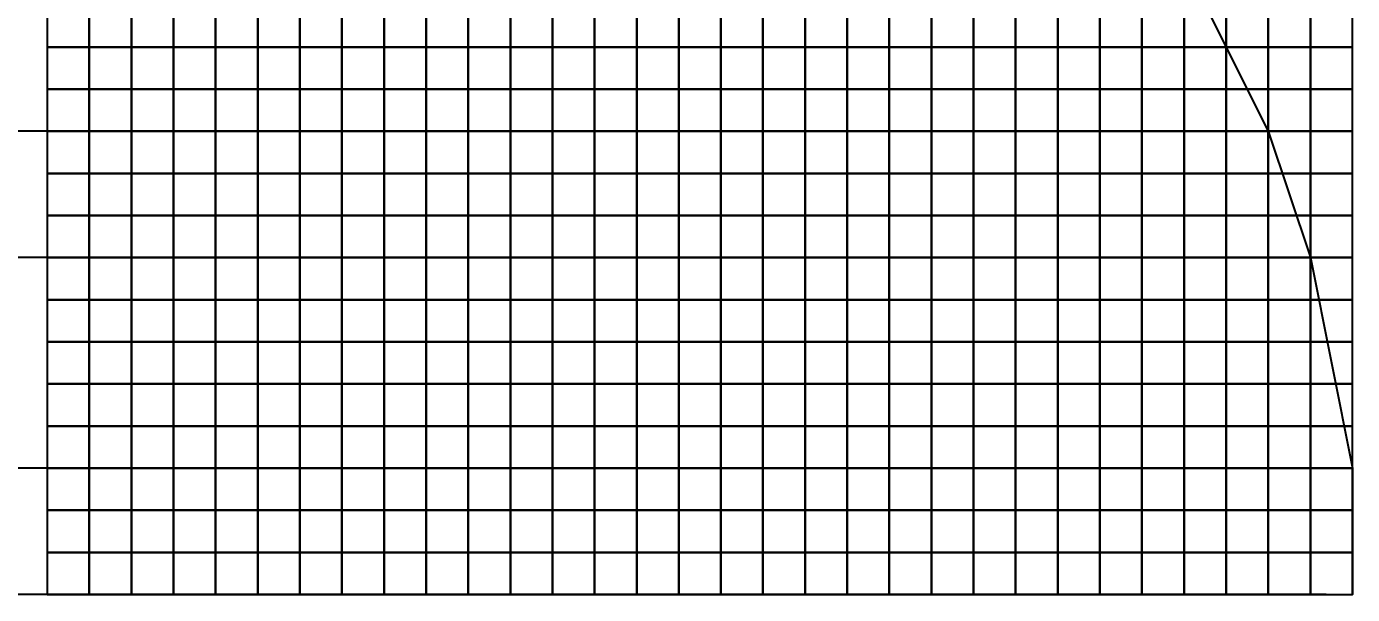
# Model space of a CAD drawing. Header units: millimetres. Extents: x -75 to 2023, y 0 to 1744.
# Drawn here: x 326.46 to 357.95, y 676.27 to 689.76 of the extents above; entities that cross this region are included whole.
import ezdxf

# ---------------------------------------------------------------- set-up
doc = ezdxf.new("R2010")
doc.units = ezdxf.units.MM
doc.styles.get("Standard").update_dxf_attribs({"font": 'txt', "bigfont": 'gbcbig.shx'})
doc.dimstyles.new('ISO-25', dxfattribs={"dimtxt": 2.5, "dimasz": 2.5, "dimexe": 1.25, "dimexo": 0.625, "dimtad": 1, "dimlfac": 0.54648, "dimtxsty": 'Standard', "dimcen": 2.5, "dimadec": 0, "dimazin": 0, "dimtfac": 1, "dimtmove": 0, "dimatfit": 3, "dimfxl": 1, "dimarcsym": 0})

# ---------------------------------------------------------------- blocks, each defined once
blk = doc.blocks.new('*D163')
at = {"color": 0, "lineweight": -2}
for p, q in [((326.949, 707.894), (326.949, 735.595)), ((355.949, 687.894), (355.949, 735.595)), ((329.449, 734.345), (353.449, 734.345))]:
    blk.add_line(p, q, dxfattribs=at)
at = {"color": 0}
for points in [[(329.449, 734.762), (329.449, 733.928), (326.949, 734.345)], [(353.449, 734.762), (353.449, 733.928), (355.949, 734.345)]]:
    blk.add_solid(points, dxfattribs=at)
at = {"layer": 'Defpoints', "color": 0}
for p in [(355.949, 734.345), (326.949, 707.269), (355.949, 687.269)]:
    blk.add_point(p, dxfattribs=at)
at = {"color": 0, "insert": (341.449, 736.428), "char_height": 2.5, "attachment_point": 5}
blk.add_mtext('15,85', dxfattribs=at)
blk = doc.blocks.new('*D164')
at = {"color": 0, "lineweight": -2}
for p, q in [((326.949, 707.894), (326.949, 739.345)), ((356.949, 684.894), (356.949, 739.345)), ((329.449, 738.095), (354.449, 738.095))]:
    blk.add_line(p, q, dxfattribs=at)
at = {"color": 0}
for points in [[(329.449, 738.512), (329.449, 737.678), (326.949, 738.095)], [(354.449, 738.512), (354.449, 737.678), (356.949, 738.095)]]:
    blk.add_solid(points, dxfattribs=at)
at = {"layer": 'Defpoints', "color": 0}
for p in [(356.949, 738.095), (326.949, 707.269), (356.949, 684.269)]:
    blk.add_point(p, dxfattribs=at)
at = {"color": 0, "insert": (341.949, 740.178), "char_height": 2.5, "attachment_point": 5}
blk.add_mtext('16,39', dxfattribs=at)
blk = doc.blocks.new('*D165')
at = {"color": 0, "lineweight": -2}
for p, q in [((326.949, 707.894), (326.949, 743.095)), ((357.949, 679.894), (357.949, 743.095)), ((329.449, 741.845), (355.449, 741.845))]:
    blk.add_line(p, q, dxfattribs=at)
at = {"color": 0}
for points in [[(329.449, 742.262), (329.449, 741.428), (326.949, 741.845)], [(355.449, 742.262), (355.449, 741.428), (357.949, 741.845)]]:
    blk.add_solid(points, dxfattribs=at)
at = {"layer": 'Defpoints', "color": 0}
for p in [(357.949, 741.845), (326.949, 707.269), (357.949, 679.269)]:
    blk.add_point(p, dxfattribs=at)
at = {"color": 0, "insert": (342.449, 743.928), "char_height": 2.5, "attachment_point": 5}
blk.add_mtext('16,94', dxfattribs=at)
blk = doc.blocks.new('*D169')
at = {"color": 0, "lineweight": -2}
for p, q in [((309.548, 709.769), (309.548, 712.269)), ((326.324, 707.269), (308.298, 707.269)), ((309.548, 707.269), (309.548, 701.269)), ((344.324, 701.269), (308.298, 701.269)), ((309.548, 698.769), (309.548, 687.103))]:
    blk.add_line(p, q, dxfattribs=at)
at = {"color": 0}
for points in [[(309.131, 709.769), (309.964, 709.769), (309.548, 707.269)], [(309.131, 698.769), (309.964, 698.769), (309.548, 701.269)]]:
    blk.add_solid(points, dxfattribs=at)
at = {"layer": 'Defpoints', "color": 0}
for p in [(326.949, 707.269), (309.548, 701.269), (344.949, 701.269)]:
    blk.add_point(p, dxfattribs=at)
at = {"color": 0, "insert": (307.464, 691.686), "char_height": 2.5, "attachment_point": 5, "rotation": 90}
blk.add_mtext('3,28', dxfattribs=at)
blk = doc.blocks.new('*D170')
at = {"color": 0, "lineweight": -2}
for p, q in [((326.324, 707.269), (304.548, 707.269)), ((305.798, 704.769), (305.798, 701.769)), ((347.324, 699.269), (304.548, 699.269)), ((305.798, 699.269), (305.798, 687.603))]:
    blk.add_line(p, q, dxfattribs=at)
at = {"color": 0}
for points in [[(305.381, 704.769), (306.214, 704.769), (305.798, 707.269)], [(305.381, 701.769), (306.214, 701.769), (305.798, 699.269)]]:
    blk.add_solid(points, dxfattribs=at)
at = {"layer": 'Defpoints', "color": 0}
for p in [(326.949, 707.269), (305.798, 699.269), (347.949, 699.269)]:
    blk.add_point(p, dxfattribs=at)
at = {"color": 0, "insert": (303.714, 692.186), "char_height": 2.5, "attachment_point": 5, "rotation": 90}
blk.add_mtext('4,37', dxfattribs=at)
blk = doc.blocks.new('*D172')
at = {"color": 0, "lineweight": -2}
for p, q in [((326.324, 707.269), (297.048, 707.269)), ((298.298, 704.769), (298.298, 689.769)), ((355.324, 687.269), (297.048, 687.269))]:
    blk.add_line(p, q, dxfattribs=at)
at = {"color": 0}
for points in [[(297.881, 704.769), (298.714, 704.769), (298.298, 707.269)], [(297.881, 689.769), (298.714, 689.769), (298.298, 687.269)]]:
    blk.add_solid(points, dxfattribs=at)
at = {"layer": 'Defpoints', "color": 0}
for p in [(326.949, 707.269), (298.298, 687.269), (355.949, 687.269)]:
    blk.add_point(p, dxfattribs=at)
at = {"color": 0, "insert": (296.214, 697.269), "char_height": 2.5, "attachment_point": 5, "rotation": 90}
blk.add_mtext('10,93', dxfattribs=at)
blk = doc.blocks.new('*D173')
at = {"color": 0, "lineweight": -2}
for p, q in [((326.324, 707.269), (293.298, 707.269)), ((294.548, 704.769), (294.548, 686.769)), ((356.324, 684.269), (293.298, 684.269))]:
    blk.add_line(p, q, dxfattribs=at)
at = {"color": 0}
for points in [[(294.131, 704.769), (294.964, 704.769), (294.548, 707.269)], [(294.131, 686.769), (294.964, 686.769), (294.548, 684.269)]]:
    blk.add_solid(points, dxfattribs=at)
at = {"layer": 'Defpoints', "color": 0}
for p in [(326.949, 707.269), (294.548, 684.269), (356.949, 684.269)]:
    blk.add_point(p, dxfattribs=at)
at = {"color": 0, "insert": (292.464, 695.769), "char_height": 2.5, "attachment_point": 5, "rotation": 90}
blk.add_mtext('12,57', dxfattribs=at)
blk = doc.blocks.new('*D174')
at = {"color": 0, "lineweight": -2}
for p, q in [((326.324, 707.269), (289.548, 707.269)), ((290.798, 704.769), (290.798, 681.769)), ((357.324, 679.269), (289.548, 679.269))]:
    blk.add_line(p, q, dxfattribs=at)
at = {"color": 0}
for points in [[(290.381, 704.769), (291.214, 704.769), (290.798, 707.269)], [(290.381, 681.769), (291.214, 681.769), (290.798, 679.269)]]:
    blk.add_solid(points, dxfattribs=at)
at = {"layer": 'Defpoints', "color": 0}
for p in [(326.949, 707.269), (290.798, 679.269), (357.949, 679.269)]:
    blk.add_point(p, dxfattribs=at)
at = {"color": 0, "insert": (288.714, 693.269), "char_height": 2.5, "attachment_point": 5, "rotation": 90}
blk.add_mtext('15,3', dxfattribs=at)
blk = doc.blocks.new('*D175')
at = {"color": 0, "lineweight": -2}
for p, q in [((326.324, 707.269), (285.798, 707.269)), ((287.048, 704.769), (287.048, 678.769)), ((357.324, 676.269), (285.798, 676.269))]:
    blk.add_line(p, q, dxfattribs=at)
at = {"color": 0}
for points in [[(286.631, 704.769), (287.464, 704.769), (287.048, 707.269)], [(286.631, 678.769), (287.464, 678.769), (287.048, 676.269)]]:
    blk.add_solid(points, dxfattribs=at)
at = {"layer": 'Defpoints', "color": 0}
for p in [(326.949, 707.269), (287.048, 676.269), (357.949, 676.269)]:
    blk.add_point(p, dxfattribs=at)
at = {"color": 0, "insert": (284.964, 691.769), "char_height": 2.5, "attachment_point": 5, "rotation": 90}
blk.add_mtext('16,94', dxfattribs=at)

msp = doc.modelspace()

# ---------------------------------------------------------------- linework, layer by layer
for p, q in [((352.949, 693.269), (355.949, 687.269)), ((355.949, 687.269), (356.949, 684.269)), ((356.949, 684.269), (357.949, 679.269)), ((357.949, 679.269), (357.949, 676.269))]:
    msp.add_line(p, q)
for points in [[(326.949, 689.269), (327.949, 689.269), (327.949, 690.269), (326.949, 690.269)], [(327.949, 689.269), (328.949, 689.269), (328.949, 690.269), (327.949, 690.269)], [(328.949, 689.269), (329.949, 689.269), (329.949, 690.269), (328.949, 690.269)], [(329.949, 689.269), (330.949, 689.269), (330.949, 690.269), (329.949, 690.269)], [(330.949, 689.269), (331.949, 689.269), (331.949, 690.269), (330.949, 690.269)], [(331.949, 689.269), (332.949, 689.269), (332.949, 690.269), (331.949, 690.269)], [(332.949, 689.269), (333.949, 689.269), (333.949, 690.269), (332.949, 690.269)], [(333.949, 689.269), (334.949, 689.269), (334.949, 690.269), (333.949, 690.269)], [(334.949, 689.269), (335.949, 689.269), (335.949, 690.269), (334.949, 690.269)], [(335.949, 689.269), (336.949, 689.269), (336.949, 690.269), (335.949, 690.269)], [(336.949, 689.269), (337.949, 689.269), (337.949, 690.269), (336.949, 690.269)], [(337.949, 689.269), (338.949, 689.269), (338.949, 690.269), (337.949, 690.269)], [(338.949, 689.269), (339.949, 689.269), (339.949, 690.269), (338.949, 690.269)], [(339.949, 689.269), (340.949, 689.269), (340.949, 690.269), (339.949, 690.269)], [(340.949, 689.269), (341.949, 689.269), (341.949, 690.269), (340.949, 690.269)], [(341.949, 689.269), (342.949, 689.269), (342.949, 690.269), (341.949, 690.269)], [(342.949, 689.269), (343.949, 689.269), (343.949, 690.269), (342.949, 690.269)], [(343.949, 689.269), (344.949, 689.269), (344.949, 690.269), (343.949, 690.269)], [(344.949, 689.269), (345.949, 689.269), (345.949, 690.269), (344.949, 690.269)], [(345.949, 689.269), (346.949, 689.269), (346.949, 690.269), (345.949, 690.269)], [(346.949, 689.269), (347.949, 689.269), (347.949, 690.269), (346.949, 690.269)], [(347.949, 689.269), (348.949, 689.269), (348.949, 690.269), (347.949, 690.269)], [(348.949, 689.269), (349.949, 689.269), (349.949, 690.269), (348.949, 690.269)], [(349.949, 689.269), (350.949, 689.269), (350.949, 690.269), (349.949, 690.269)], [(350.949, 689.269), (351.949, 689.269), (351.949, 690.269), (350.949, 690.269)], [(351.949, 689.269), (352.949, 689.269), (352.949, 690.269), (351.949, 690.269)], [(352.949, 689.269), (353.949, 689.269), (353.949, 690.269), (352.949, 690.269)], [(353.949, 689.269), (354.949, 689.269), (354.949, 690.269), (353.949, 690.269)], [(354.949, 689.269), (355.949, 689.269), (355.949, 690.269), (354.949, 690.269)], [(355.949, 689.269), (356.949, 689.269), (356.949, 690.269), (355.949, 690.269)], [(356.949, 689.269), (357.949, 689.269), (357.949, 690.269), (356.949, 690.269)], [(326.949, 688.269), (327.949, 688.269), (327.949, 689.269), (326.949, 689.269)], [(327.949, 688.269), (328.949, 688.269), (328.949, 689.269), (327.949, 689.269)], [(328.949, 688.269), (329.949, 688.269), (329.949, 689.269), (328.949, 689.269)], [(329.949, 688.269), (330.949, 688.269), (330.949, 689.269), (329.949, 689.269)], [(330.949, 688.269), (331.949, 688.269), (331.949, 689.269), (330.949, 689.269)], [(331.949, 688.269), (332.949, 688.269), (332.949, 689.269), (331.949, 689.269)], [(332.949, 688.269), (333.949, 688.269), (333.949, 689.269), (332.949, 689.269)], [(333.949, 688.269), (334.949, 688.269), (334.949, 689.269), (333.949, 689.269)], [(334.949, 688.269), (335.949, 688.269), (335.949, 689.269), (334.949, 689.269)], [(335.949, 688.269), (336.949, 688.269), (336.949, 689.269), (335.949, 689.269)], [(336.949, 688.269), (337.949, 688.269), (337.949, 689.269), (336.949, 689.269)], [(337.949, 688.269), (338.949, 688.269), (338.949, 689.269), (337.949, 689.269)], [(338.949, 688.269), (339.949, 688.269), (339.949, 689.269), (338.949, 689.269)], [(339.949, 688.269), (340.949, 688.269), (340.949, 689.269), (339.949, 689.269)], [(340.949, 688.269), (341.949, 688.269), (341.949, 689.269), (340.949, 689.269)], [(341.949, 688.269), (342.949, 688.269), (342.949, 689.269), (341.949, 689.269)], [(342.949, 688.269), (343.949, 688.269), (343.949, 689.269), (342.949, 689.269)], [(343.949, 688.269), (344.949, 688.269), (344.949, 689.269), (343.949, 689.269)], [(344.949, 688.269), (345.949, 688.269), (345.949, 689.269), (344.949, 689.269)], [(345.949, 688.269), (346.949, 688.269), (346.949, 689.269), (345.949, 689.269)], [(346.949, 688.269), (347.949, 688.269), (347.949, 689.269), (346.949, 689.269)], [(347.949, 688.269), (348.949, 688.269), (348.949, 689.269), (347.949, 689.269)], [(348.949, 688.269), (349.949, 688.269), (349.949, 689.269), (348.949, 689.269)], [(349.949, 688.269), (350.949, 688.269), (350.949, 689.269), (349.949, 689.269)], [(350.949, 688.269), (351.949, 688.269), (351.949, 689.269), (350.949, 689.269)], [(351.949, 688.269), (352.949, 688.269), (352.949, 689.269), (351.949, 689.269)], [(352.949, 688.269), (353.949, 688.269), (353.949, 689.269), (352.949, 689.269)], [(353.949, 688.269), (354.949, 688.269), (354.949, 689.269), (353.949, 689.269)], [(354.949, 688.269), (355.949, 688.269), (355.949, 689.269), (354.949, 689.269)], [(355.949, 688.269), (356.949, 688.269), (356.949, 689.269), (355.949, 689.269)], [(356.949, 688.269), (357.949, 688.269), (357.949, 689.269), (356.949, 689.269)], [(326.949, 687.269), (327.949, 687.269), (327.949, 688.269), (326.949, 688.269)], [(327.949, 687.269), (328.949, 687.269), (328.949, 688.269), (327.949, 688.269)], [(328.949, 687.269), (329.949, 687.269), (329.949, 688.269), (328.949, 688.269)], [(329.949, 687.269), (330.949, 687.269), (330.949, 688.269), (329.949, 688.269)], [(330.949, 687.269), (331.949, 687.269), (331.949, 688.269), (330.949, 688.269)], [(331.949, 687.269), (332.949, 687.269), (332.949, 688.269), (331.949, 688.269)], [(332.949, 687.269), (333.949, 687.269), (333.949, 688.269), (332.949, 688.269)], [(333.949, 687.269), (334.949, 687.269), (334.949, 688.269), (333.949, 688.269)], [(334.949, 687.269), (335.949, 687.269), (335.949, 688.269), (334.949, 688.269)], [(335.949, 687.269), (336.949, 687.269), (336.949, 688.269), (335.949, 688.269)], [(336.949, 687.269), (337.949, 687.269), (337.949, 688.269), (336.949, 688.269)], [(337.949, 687.269), (338.949, 687.269), (338.949, 688.269), (337.949, 688.269)], [(338.949, 687.269), (339.949, 687.269), (339.949, 688.269), (338.949, 688.269)], [(339.949, 687.269), (340.949, 687.269), (340.949, 688.269), (339.949, 688.269)], [(340.949, 687.269), (341.949, 687.269), (341.949, 688.269), (340.949, 688.269)], [(341.949, 687.269), (342.949, 687.269), (342.949, 688.269), (341.949, 688.269)], [(342.949, 687.269), (343.949, 687.269), (343.949, 688.269), (342.949, 688.269)], [(343.949, 687.269), (344.949, 687.269), (344.949, 688.269), (343.949, 688.269)], [(344.949, 687.269), (345.949, 687.269), (345.949, 688.269), (344.949, 688.269)], [(345.949, 687.269), (346.949, 687.269), (346.949, 688.269), (345.949, 688.269)], [(346.949, 687.269), (347.949, 687.269), (347.949, 688.269), (346.949, 688.269)], [(347.949, 687.269), (348.949, 687.269), (348.949, 688.269), (347.949, 688.269)], [(348.949, 687.269), (349.949, 687.269), (349.949, 688.269), (348.949, 688.269)], [(349.949, 687.269), (350.949, 687.269), (350.949, 688.269), (349.949, 688.269)], [(350.949, 687.269), (351.949, 687.269), (351.949, 688.269), (350.949, 688.269)], [(351.949, 687.269), (352.949, 687.269), (352.949, 688.269), (351.949, 688.269)], [(352.949, 687.269), (353.949, 687.269), (353.949, 688.269), (352.949, 688.269)], [(353.949, 687.269), (354.949, 687.269), (354.949, 688.269), (353.949, 688.269)], [(354.949, 687.269), (355.949, 687.269), (355.949, 688.269), (354.949, 688.269)], [(355.949, 687.269), (356.949, 687.269), (356.949, 688.269), (355.949, 688.269)], [(356.949, 687.269), (357.949, 687.269), (357.949, 688.269), (356.949, 688.269)], [(326.949, 686.269), (327.949, 686.269), (327.949, 687.269), (326.949, 687.269)], [(327.949, 686.269), (328.949, 686.269), (328.949, 687.269), (327.949, 687.269)], [(328.949, 686.269), (329.949, 686.269), (329.949, 687.269), (328.949, 687.269)], [(329.949, 686.269), (330.949, 686.269), (330.949, 687.269), (329.949, 687.269)], [(330.949, 686.269), (331.949, 686.269), (331.949, 687.269), (330.949, 687.269)], [(331.949, 686.269), (332.949, 686.269), (332.949, 687.269), (331.949, 687.269)], [(332.949, 686.269), (333.949, 686.269), (333.949, 687.269), (332.949, 687.269)], [(333.949, 686.269), (334.949, 686.269), (334.949, 687.269), (333.949, 687.269)], [(334.949, 686.269), (335.949, 686.269), (335.949, 687.269), (334.949, 687.269)], [(335.949, 686.269), (336.949, 686.269), (336.949, 687.269), (335.949, 687.269)], [(336.949, 686.269), (337.949, 686.269), (337.949, 687.269), (336.949, 687.269)], [(337.949, 686.269), (338.949, 686.269), (338.949, 687.269), (337.949, 687.269)], [(338.949, 686.269), (339.949, 686.269), (339.949, 687.269), (338.949, 687.269)], [(339.949, 686.269), (340.949, 686.269), (340.949, 687.269), (339.949, 687.269)], [(340.949, 686.269), (341.949, 686.269), (341.949, 687.269), (340.949, 687.269)], [(341.949, 686.269), (342.949, 686.269), (342.949, 687.269), (341.949, 687.269)], [(342.949, 686.269), (343.949, 686.269), (343.949, 687.269), (342.949, 687.269)], [(343.949, 686.269), (344.949, 686.269), (344.949, 687.269), (343.949, 687.269)], [(344.949, 686.269), (345.949, 686.269), (345.949, 687.269), (344.949, 687.269)], [(345.949, 686.269), (346.949, 686.269), (346.949, 687.269), (345.949, 687.269)], [(346.949, 686.269), (347.949, 686.269), (347.949, 687.269), (346.949, 687.269)], [(347.949, 686.269), (348.949, 686.269), (348.949, 687.269), (347.949, 687.269)], [(348.949, 686.269), (349.949, 686.269), (349.949, 687.269), (348.949, 687.269)], [(349.949, 686.269), (350.949, 686.269), (350.949, 687.269), (349.949, 687.269)], [(350.949, 686.269), (351.949, 686.269), (351.949, 687.269), (350.949, 687.269)], [(351.949, 686.269), (352.949, 686.269), (352.949, 687.269), (351.949, 687.269)], [(352.949, 686.269), (353.949, 686.269), (353.949, 687.269), (352.949, 687.269)], [(353.949, 686.269), (354.949, 686.269), (354.949, 687.269), (353.949, 687.269)], [(354.949, 686.269), (355.949, 686.269), (355.949, 687.269), (354.949, 687.269)], [(355.949, 686.269), (356.949, 686.269), (356.949, 687.269), (355.949, 687.269)], [(356.949, 686.269), (357.949, 686.269), (357.949, 687.269), (356.949, 687.269)], [(326.949, 685.269), (327.949, 685.269), (327.949, 686.269), (326.949, 686.269)], [(327.949, 685.269), (328.949, 685.269), (328.949, 686.269), (327.949, 686.269)], [(328.949, 685.269), (329.949, 685.269), (329.949, 686.269), (328.949, 686.269)], [(329.949, 685.269), (330.949, 685.269), (330.949, 686.269), (329.949, 686.269)], [(330.949, 685.269), (331.949, 685.269), (331.949, 686.269), (330.949, 686.269)], [(331.949, 685.269), (332.949, 685.269), (332.949, 686.269), (331.949, 686.269)], [(332.949, 685.269), (333.949, 685.269), (333.949, 686.269), (332.949, 686.269)], [(333.949, 685.269), (334.949, 685.269), (334.949, 686.269), (333.949, 686.269)], [(334.949, 685.269), (335.949, 685.269), (335.949, 686.269), (334.949, 686.269)], [(335.949, 685.269), (336.949, 685.269), (336.949, 686.269), (335.949, 686.269)], [(336.949, 685.269), (337.949, 685.269), (337.949, 686.269), (336.949, 686.269)], [(337.949, 685.269), (338.949, 685.269), (338.949, 686.269), (337.949, 686.269)], [(338.949, 685.269), (339.949, 685.269), (339.949, 686.269), (338.949, 686.269)], [(339.949, 685.269), (340.949, 685.269), (340.949, 686.269), (339.949, 686.269)], [(340.949, 685.269), (341.949, 685.269), (341.949, 686.269), (340.949, 686.269)], [(341.949, 685.269), (342.949, 685.269), (342.949, 686.269), (341.949, 686.269)], [(342.949, 685.269), (343.949, 685.269), (343.949, 686.269), (342.949, 686.269)], [(343.949, 685.269), (344.949, 685.269), (344.949, 686.269), (343.949, 686.269)], [(344.949, 685.269), (345.949, 685.269), (345.949, 686.269), (344.949, 686.269)], [(345.949, 685.269), (346.949, 685.269), (346.949, 686.269), (345.949, 686.269)], [(346.949, 685.269), (347.949, 685.269), (347.949, 686.269), (346.949, 686.269)], [(347.949, 685.269), (348.949, 685.269), (348.949, 686.269), (347.949, 686.269)], [(348.949, 685.269), (349.949, 685.269), (349.949, 686.269), (348.949, 686.269)], [(349.949, 685.269), (350.949, 685.269), (350.949, 686.269), (349.949, 686.269)], [(350.949, 685.269), (351.949, 685.269), (351.949, 686.269), (350.949, 686.269)], [(351.949, 685.269), (352.949, 685.269), (352.949, 686.269), (351.949, 686.269)], [(352.949, 685.269), (353.949, 685.269), (353.949, 686.269), (352.949, 686.269)], [(353.949, 685.269), (354.949, 685.269), (354.949, 686.269), (353.949, 686.269)], [(354.949, 685.269), (355.949, 685.269), (355.949, 686.269), (354.949, 686.269)], [(355.949, 685.269), (356.949, 685.269), (356.949, 686.269), (355.949, 686.269)], [(356.949, 685.269), (357.949, 685.269), (357.949, 686.269), (356.949, 686.269)], [(326.949, 684.269), (327.949, 684.269), (327.949, 685.269), (326.949, 685.269)], [(327.949, 684.269), (328.949, 684.269), (328.949, 685.269), (327.949, 685.269)], [(328.949, 684.269), (329.949, 684.269), (329.949, 685.269), (328.949, 685.269)], [(329.949, 684.269), (330.949, 684.269), (330.949, 685.269), (329.949, 685.269)], [(330.949, 684.269), (331.949, 684.269), (331.949, 685.269), (330.949, 685.269)], [(331.949, 684.269), (332.949, 684.269), (332.949, 685.269), (331.949, 685.269)], [(332.949, 684.269), (333.949, 684.269), (333.949, 685.269), (332.949, 685.269)], [(333.949, 684.269), (334.949, 684.269), (334.949, 685.269), (333.949, 685.269)], [(334.949, 684.269), (335.949, 684.269), (335.949, 685.269), (334.949, 685.269)], [(335.949, 684.269), (336.949, 684.269), (336.949, 685.269), (335.949, 685.269)], [(336.949, 684.269), (337.949, 684.269), (337.949, 685.269), (336.949, 685.269)], [(337.949, 684.269), (338.949, 684.269), (338.949, 685.269), (337.949, 685.269)], [(338.949, 684.269), (339.949, 684.269), (339.949, 685.269), (338.949, 685.269)], [(339.949, 684.269), (340.949, 684.269), (340.949, 685.269), (339.949, 685.269)], [(340.949, 684.269), (341.949, 684.269), (341.949, 685.269), (340.949, 685.269)], [(341.949, 684.269), (342.949, 684.269), (342.949, 685.269), (341.949, 685.269)], [(342.949, 684.269), (343.949, 684.269), (343.949, 685.269), (342.949, 685.269)], [(343.949, 684.269), (344.949, 684.269), (344.949, 685.269), (343.949, 685.269)], [(344.949, 684.269), (345.949, 684.269), (345.949, 685.269), (344.949, 685.269)], [(345.949, 684.269), (346.949, 684.269), (346.949, 685.269), (345.949, 685.269)], [(346.949, 684.269), (347.949, 684.269), (347.949, 685.269), (346.949, 685.269)], [(347.949, 684.269), (348.949, 684.269), (348.949, 685.269), (347.949, 685.269)], [(348.949, 684.269), (349.949, 684.269), (349.949, 685.269), (348.949, 685.269)], [(349.949, 684.269), (350.949, 684.269), (350.949, 685.269), (349.949, 685.269)], [(350.949, 684.269), (351.949, 684.269), (351.949, 685.269), (350.949, 685.269)], [(351.949, 684.269), (352.949, 684.269), (352.949, 685.269), (351.949, 685.269)], [(352.949, 684.269), (353.949, 684.269), (353.949, 685.269), (352.949, 685.269)], [(353.949, 684.269), (354.949, 684.269), (354.949, 685.269), (353.949, 685.269)], [(354.949, 684.269), (355.949, 684.269), (355.949, 685.269), (354.949, 685.269)], [(355.949, 684.269), (356.949, 684.269), (356.949, 685.269), (355.949, 685.269)], [(356.949, 684.269), (357.949, 684.269), (357.949, 685.269), (356.949, 685.269)], [(326.949, 683.269), (327.949, 683.269), (327.949, 684.269), (326.949, 684.269)], [(327.949, 683.269), (328.949, 683.269), (328.949, 684.269), (327.949, 684.269)], [(328.949, 683.269), (329.949, 683.269), (329.949, 684.269), (328.949, 684.269)], [(329.949, 683.269), (330.949, 683.269), (330.949, 684.269), (329.949, 684.269)], [(330.949, 683.269), (331.949, 683.269), (331.949, 684.269), (330.949, 684.269)], [(331.949, 683.269), (332.949, 683.269), (332.949, 684.269), (331.949, 684.269)], [(332.949, 683.269), (333.949, 683.269), (333.949, 684.269), (332.949, 684.269)], [(333.949, 683.269), (334.949, 683.269), (334.949, 684.269), (333.949, 684.269)], [(334.949, 683.269), (335.949, 683.269), (335.949, 684.269), (334.949, 684.269)], [(335.949, 683.269), (336.949, 683.269), (336.949, 684.269), (335.949, 684.269)], [(336.949, 683.269), (337.949, 683.269), (337.949, 684.269), (336.949, 684.269)], [(337.949, 683.269), (338.949, 683.269), (338.949, 684.269), (337.949, 684.269)], [(338.949, 683.269), (339.949, 683.269), (339.949, 684.269), (338.949, 684.269)], [(339.949, 683.269), (340.949, 683.269), (340.949, 684.269), (339.949, 684.269)], [(340.949, 683.269), (341.949, 683.269), (341.949, 684.269), (340.949, 684.269)], [(341.949, 683.269), (342.949, 683.269), (342.949, 684.269), (341.949, 684.269)], [(342.949, 683.269), (343.949, 683.269), (343.949, 684.269), (342.949, 684.269)], [(343.949, 683.269), (344.949, 683.269), (344.949, 684.269), (343.949, 684.269)], [(344.949, 683.269), (345.949, 683.269), (345.949, 684.269), (344.949, 684.269)], [(345.949, 683.269), (346.949, 683.269), (346.949, 684.269), (345.949, 684.269)], [(346.949, 683.269), (347.949, 683.269), (347.949, 684.269), (346.949, 684.269)], [(347.949, 683.269), (348.949, 683.269), (348.949, 684.269), (347.949, 684.269)], [(348.949, 683.269), (349.949, 683.269), (349.949, 684.269), (348.949, 684.269)], [(349.949, 683.269), (350.949, 683.269), (350.949, 684.269), (349.949, 684.269)], [(350.949, 683.269), (351.949, 683.269), (351.949, 684.269), (350.949, 684.269)], [(351.949, 683.269), (352.949, 683.269), (352.949, 684.269), (351.949, 684.269)], [(352.949, 683.269), (353.949, 683.269), (353.949, 684.269), (352.949, 684.269)], [(353.949, 683.269), (354.949, 683.269), (354.949, 684.269), (353.949, 684.269)], [(354.949, 683.269), (355.949, 683.269), (355.949, 684.269), (354.949, 684.269)], [(355.949, 683.269), (356.949, 683.269), (356.949, 684.269), (355.949, 684.269)], [(356.949, 683.269), (357.949, 683.269), (357.949, 684.269), (356.949, 684.269)], [(326.949, 682.269), (327.949, 682.269), (327.949, 683.269), (326.949, 683.269)], [(327.949, 682.269), (328.949, 682.269), (328.949, 683.269), (327.949, 683.269)], [(328.949, 682.269), (329.949, 682.269), (329.949, 683.269), (328.949, 683.269)], [(329.949, 682.269), (330.949, 682.269), (330.949, 683.269), (329.949, 683.269)], [(330.949, 682.269), (331.949, 682.269), (331.949, 683.269), (330.949, 683.269)], [(331.949, 682.269), (332.949, 682.269), (332.949, 683.269), (331.949, 683.269)], [(332.949, 682.269), (333.949, 682.269), (333.949, 683.269), (332.949, 683.269)], [(333.949, 682.269), (334.949, 682.269), (334.949, 683.269), (333.949, 683.269)], [(334.949, 682.269), (335.949, 682.269), (335.949, 683.269), (334.949, 683.269)], [(335.949, 682.269), (336.949, 682.269), (336.949, 683.269), (335.949, 683.269)], [(336.949, 682.269), (337.949, 682.269), (337.949, 683.269), (336.949, 683.269)], [(337.949, 682.269), (338.949, 682.269), (338.949, 683.269), (337.949, 683.269)], [(338.949, 682.269), (339.949, 682.269), (339.949, 683.269), (338.949, 683.269)], [(339.949, 682.269), (340.949, 682.269), (340.949, 683.269), (339.949, 683.269)], [(340.949, 682.269), (341.949, 682.269), (341.949, 683.269), (340.949, 683.269)], [(341.949, 682.269), (342.949, 682.269), (342.949, 683.269), (341.949, 683.269)], [(342.949, 682.269), (343.949, 682.269), (343.949, 683.269), (342.949, 683.269)], [(343.949, 682.269), (344.949, 682.269), (344.949, 683.269), (343.949, 683.269)], [(344.949, 682.269), (345.949, 682.269), (345.949, 683.269), (344.949, 683.269)], [(345.949, 682.269), (346.949, 682.269), (346.949, 683.269), (345.949, 683.269)], [(346.949, 682.269), (347.949, 682.269), (347.949, 683.269), (346.949, 683.269)], [(347.949, 682.269), (348.949, 682.269), (348.949, 683.269), (347.949, 683.269)], [(348.949, 682.269), (349.949, 682.269), (349.949, 683.269), (348.949, 683.269)], [(349.949, 682.269), (350.949, 682.269), (350.949, 683.269), (349.949, 683.269)], [(350.949, 682.269), (351.949, 682.269), (351.949, 683.269), (350.949, 683.269)], [(351.949, 682.269), (352.949, 682.269), (352.949, 683.269), (351.949, 683.269)], [(352.949, 682.269), (353.949, 682.269), (353.949, 683.269), (352.949, 683.269)], [(353.949, 682.269), (354.949, 682.269), (354.949, 683.269), (353.949, 683.269)], [(354.949, 682.269), (355.949, 682.269), (355.949, 683.269), (354.949, 683.269)], [(355.949, 682.269), (356.949, 682.269), (356.949, 683.269), (355.949, 683.269)], [(356.949, 682.269), (357.949, 682.269), (357.949, 683.269), (356.949, 683.269)], [(326.949, 681.269), (327.949, 681.269), (327.949, 682.269), (326.949, 682.269)], [(327.949, 681.269), (328.949, 681.269), (328.949, 682.269), (327.949, 682.269)], [(328.949, 681.269), (329.949, 681.269), (329.949, 682.269), (328.949, 682.269)], [(329.949, 681.269), (330.949, 681.269), (330.949, 682.269), (329.949, 682.269)], [(330.949, 681.269), (331.949, 681.269), (331.949, 682.269), (330.949, 682.269)], [(331.949, 681.269), (332.949, 681.269), (332.949, 682.269), (331.949, 682.269)], [(332.949, 681.269), (333.949, 681.269), (333.949, 682.269), (332.949, 682.269)], [(333.949, 681.269), (334.949, 681.269), (334.949, 682.269), (333.949, 682.269)], [(334.949, 681.269), (335.949, 681.269), (335.949, 682.269), (334.949, 682.269)], [(335.949, 681.269), (336.949, 681.269), (336.949, 682.269), (335.949, 682.269)], [(336.949, 681.269), (337.949, 681.269), (337.949, 682.269), (336.949, 682.269)], [(337.949, 681.269), (338.949, 681.269), (338.949, 682.269), (337.949, 682.269)], [(338.949, 681.269), (339.949, 681.269), (339.949, 682.269), (338.949, 682.269)], [(339.949, 681.269), (340.949, 681.269), (340.949, 682.269), (339.949, 682.269)], [(340.949, 681.269), (341.949, 681.269), (341.949, 682.269), (340.949, 682.269)], [(341.949, 681.269), (342.949, 681.269), (342.949, 682.269), (341.949, 682.269)], [(342.949, 681.269), (343.949, 681.269), (343.949, 682.269), (342.949, 682.269)], [(343.949, 681.269), (344.949, 681.269), (344.949, 682.269), (343.949, 682.269)], [(344.949, 681.269), (345.949, 681.269), (345.949, 682.269), (344.949, 682.269)], [(345.949, 681.269), (346.949, 681.269), (346.949, 682.269), (345.949, 682.269)], [(346.949, 681.269), (347.949, 681.269), (347.949, 682.269), (346.949, 682.269)], [(347.949, 681.269), (348.949, 681.269), (348.949, 682.269), (347.949, 682.269)], [(348.949, 681.269), (349.949, 681.269), (349.949, 682.269), (348.949, 682.269)], [(349.949, 681.269), (350.949, 681.269), (350.949, 682.269), (349.949, 682.269)], [(350.949, 681.269), (351.949, 681.269), (351.949, 682.269), (350.949, 682.269)], [(351.949, 681.269), (352.949, 681.269), (352.949, 682.269), (351.949, 682.269)], [(352.949, 681.269), (353.949, 681.269), (353.949, 682.269), (352.949, 682.269)], [(353.949, 681.269), (354.949, 681.269), (354.949, 682.269), (353.949, 682.269)], [(354.949, 681.269), (355.949, 681.269), (355.949, 682.269), (354.949, 682.269)], [(355.949, 681.269), (356.949, 681.269), (356.949, 682.269), (355.949, 682.269)], [(356.949, 681.269), (357.949, 681.269), (357.949, 682.269), (356.949, 682.269)], [(326.949, 680.269), (327.949, 680.269), (327.949, 681.269), (326.949, 681.269)], [(327.949, 680.269), (328.949, 680.269), (328.949, 681.269), (327.949, 681.269)], [(328.949, 680.269), (329.949, 680.269), (329.949, 681.269), (328.949, 681.269)], [(329.949, 680.269), (330.949, 680.269), (330.949, 681.269), (329.949, 681.269)], [(330.949, 680.269), (331.949, 680.269), (331.949, 681.269), (330.949, 681.269)], [(331.949, 680.269), (332.949, 680.269), (332.949, 681.269), (331.949, 681.269)], [(332.949, 680.269), (333.949, 680.269), (333.949, 681.269), (332.949, 681.269)], [(333.949, 680.269), (334.949, 680.269), (334.949, 681.269), (333.949, 681.269)], [(334.949, 680.269), (335.949, 680.269), (335.949, 681.269), (334.949, 681.269)], [(335.949, 680.269), (336.949, 680.269), (336.949, 681.269), (335.949, 681.269)], [(336.949, 680.269), (337.949, 680.269), (337.949, 681.269), (336.949, 681.269)], [(337.949, 680.269), (338.949, 680.269), (338.949, 681.269), (337.949, 681.269)], [(338.949, 680.269), (339.949, 680.269), (339.949, 681.269), (338.949, 681.269)], [(339.949, 680.269), (340.949, 680.269), (340.949, 681.269), (339.949, 681.269)], [(340.949, 680.269), (341.949, 680.269), (341.949, 681.269), (340.949, 681.269)], [(341.949, 680.269), (342.949, 680.269), (342.949, 681.269), (341.949, 681.269)], [(342.949, 680.269), (343.949, 680.269), (343.949, 681.269), (342.949, 681.269)], [(343.949, 680.269), (344.949, 680.269), (344.949, 681.269), (343.949, 681.269)], [(344.949, 680.269), (345.949, 680.269), (345.949, 681.269), (344.949, 681.269)], [(345.949, 680.269), (346.949, 680.269), (346.949, 681.269), (345.949, 681.269)], [(346.949, 680.269), (347.949, 680.269), (347.949, 681.269), (346.949, 681.269)], [(347.949, 680.269), (348.949, 680.269), (348.949, 681.269), (347.949, 681.269)], [(348.949, 680.269), (349.949, 680.269), (349.949, 681.269), (348.949, 681.269)], [(349.949, 680.269), (350.949, 680.269), (350.949, 681.269), (349.949, 681.269)], [(350.949, 680.269), (351.949, 680.269), (351.949, 681.269), (350.949, 681.269)], [(351.949, 680.269), (352.949, 680.269), (352.949, 681.269), (351.949, 681.269)], [(352.949, 680.269), (353.949, 680.269), (353.949, 681.269), (352.949, 681.269)], [(353.949, 680.269), (354.949, 680.269), (354.949, 681.269), (353.949, 681.269)], [(354.949, 680.269), (355.949, 680.269), (355.949, 681.269), (354.949, 681.269)], [(355.949, 680.269), (356.949, 680.269), (356.949, 681.269), (355.949, 681.269)], [(356.949, 680.269), (357.949, 680.269), (357.949, 681.269), (356.949, 681.269)], [(326.949, 679.269), (327.949, 679.269), (327.949, 680.269), (326.949, 680.269)], [(327.949, 679.269), (328.949, 679.269), (328.949, 680.269), (327.949, 680.269)], [(328.949, 679.269), (329.949, 679.269), (329.949, 680.269), (328.949, 680.269)], [(329.949, 679.269), (330.949, 679.269), (330.949, 680.269), (329.949, 680.269)], [(330.949, 679.269), (331.949, 679.269), (331.949, 680.269), (330.949, 680.269)], [(331.949, 679.269), (332.949, 679.269), (332.949, 680.269), (331.949, 680.269)], [(332.949, 679.269), (333.949, 679.269), (333.949, 680.269), (332.949, 680.269)], [(333.949, 679.269), (334.949, 679.269), (334.949, 680.269), (333.949, 680.269)], [(334.949, 679.269), (335.949, 679.269), (335.949, 680.269), (334.949, 680.269)], [(335.949, 679.269), (336.949, 679.269), (336.949, 680.269), (335.949, 680.269)], [(336.949, 679.269), (337.949, 679.269), (337.949, 680.269), (336.949, 680.269)], [(337.949, 679.269), (338.949, 679.269), (338.949, 680.269), (337.949, 680.269)], [(338.949, 679.269), (339.949, 679.269), (339.949, 680.269), (338.949, 680.269)], [(339.949, 679.269), (340.949, 679.269), (340.949, 680.269), (339.949, 680.269)], [(340.949, 679.269), (341.949, 679.269), (341.949, 680.269), (340.949, 680.269)], [(341.949, 679.269), (342.949, 679.269), (342.949, 680.269), (341.949, 680.269)], [(342.949, 679.269), (343.949, 679.269), (343.949, 680.269), (342.949, 680.269)], [(343.949, 679.269), (344.949, 679.269), (344.949, 680.269), (343.949, 680.269)], [(344.949, 679.269), (345.949, 679.269), (345.949, 680.269), (344.949, 680.269)], [(345.949, 679.269), (346.949, 679.269), (346.949, 680.269), (345.949, 680.269)], [(346.949, 679.269), (347.949, 679.269), (347.949, 680.269), (346.949, 680.269)], [(347.949, 679.269), (348.949, 679.269), (348.949, 680.269), (347.949, 680.269)], [(348.949, 679.269), (349.949, 679.269), (349.949, 680.269), (348.949, 680.269)], [(349.949, 679.269), (350.949, 679.269), (350.949, 680.269), (349.949, 680.269)], [(350.949, 679.269), (351.949, 679.269), (351.949, 680.269), (350.949, 680.269)], [(351.949, 679.269), (352.949, 679.269), (352.949, 680.269), (351.949, 680.269)], [(352.949, 679.269), (353.949, 679.269), (353.949, 680.269), (352.949, 680.269)], [(353.949, 679.269), (354.949, 679.269), (354.949, 680.269), (353.949, 680.269)], [(354.949, 679.269), (355.949, 679.269), (355.949, 680.269), (354.949, 680.269)], [(355.949, 679.269), (356.949, 679.269), (356.949, 680.269), (355.949, 680.269)], [(356.949, 679.269), (357.949, 679.269), (357.949, 680.269), (356.949, 680.269)], [(326.949, 678.269), (327.949, 678.269), (327.949, 679.269), (326.949, 679.269)], [(327.949, 678.269), (328.949, 678.269), (328.949, 679.269), (327.949, 679.269)], [(328.949, 678.269), (329.949, 678.269), (329.949, 679.269), (328.949, 679.269)], [(329.949, 678.269), (330.949, 678.269), (330.949, 679.269), (329.949, 679.269)], [(330.949, 678.269), (331.949, 678.269), (331.949, 679.269), (330.949, 679.269)], [(331.949, 678.269), (332.949, 678.269), (332.949, 679.269), (331.949, 679.269)], [(332.949, 678.269), (333.949, 678.269), (333.949, 679.269), (332.949, 679.269)], [(333.949, 678.269), (334.949, 678.269), (334.949, 679.269), (333.949, 679.269)], [(334.949, 678.269), (335.949, 678.269), (335.949, 679.269), (334.949, 679.269)], [(335.949, 678.269), (336.949, 678.269), (336.949, 679.269), (335.949, 679.269)], [(336.949, 678.269), (337.949, 678.269), (337.949, 679.269), (336.949, 679.269)], [(337.949, 678.269), (338.949, 678.269), (338.949, 679.269), (337.949, 679.269)], [(338.949, 678.269), (339.949, 678.269), (339.949, 679.269), (338.949, 679.269)], [(339.949, 678.269), (340.949, 678.269), (340.949, 679.269), (339.949, 679.269)], [(340.949, 678.269), (341.949, 678.269), (341.949, 679.269), (340.949, 679.269)], [(341.949, 678.269), (342.949, 678.269), (342.949, 679.269), (341.949, 679.269)], [(342.949, 678.269), (343.949, 678.269), (343.949, 679.269), (342.949, 679.269)], [(343.949, 678.269), (344.949, 678.269), (344.949, 679.269), (343.949, 679.269)], [(344.949, 678.269), (345.949, 678.269), (345.949, 679.269), (344.949, 679.269)], [(345.949, 678.269), (346.949, 678.269), (346.949, 679.269), (345.949, 679.269)], [(346.949, 678.269), (347.949, 678.269), (347.949, 679.269), (346.949, 679.269)], [(347.949, 678.269), (348.949, 678.269), (348.949, 679.269), (347.949, 679.269)], [(348.949, 678.269), (349.949, 678.269), (349.949, 679.269), (348.949, 679.269)], [(349.949, 678.269), (350.949, 678.269), (350.949, 679.269), (349.949, 679.269)], [(350.949, 678.269), (351.949, 678.269), (351.949, 679.269), (350.949, 679.269)], [(351.949, 678.269), (352.949, 678.269), (352.949, 679.269), (351.949, 679.269)], [(352.949, 678.269), (353.949, 678.269), (353.949, 679.269), (352.949, 679.269)], [(353.949, 678.269), (354.949, 678.269), (354.949, 679.269), (353.949, 679.269)], [(354.949, 678.269), (355.949, 678.269), (355.949, 679.269), (354.949, 679.269)], [(355.949, 678.269), (356.949, 678.269), (356.949, 679.269), (355.949, 679.269)], [(356.949, 678.269), (357.949, 678.269), (357.949, 679.269), (356.949, 679.269)], [(326.949, 677.269), (327.949, 677.269), (327.949, 678.269), (326.949, 678.269)], [(327.949, 677.269), (328.949, 677.269), (328.949, 678.269), (327.949, 678.269)], [(328.949, 677.269), (329.949, 677.269), (329.949, 678.269), (328.949, 678.269)], [(329.949, 677.269), (330.949, 677.269), (330.949, 678.269), (329.949, 678.269)], [(330.949, 677.269), (331.949, 677.269), (331.949, 678.269), (330.949, 678.269)], [(331.949, 677.269), (332.949, 677.269), (332.949, 678.269), (331.949, 678.269)], [(332.949, 677.269), (333.949, 677.269), (333.949, 678.269), (332.949, 678.269)], [(333.949, 677.269), (334.949, 677.269), (334.949, 678.269), (333.949, 678.269)], [(334.949, 677.269), (335.949, 677.269), (335.949, 678.269), (334.949, 678.269)], [(335.949, 677.269), (336.949, 677.269), (336.949, 678.269), (335.949, 678.269)], [(336.949, 677.269), (337.949, 677.269), (337.949, 678.269), (336.949, 678.269)], [(337.949, 677.269), (338.949, 677.269), (338.949, 678.269), (337.949, 678.269)], [(338.949, 677.269), (339.949, 677.269), (339.949, 678.269), (338.949, 678.269)], [(339.949, 677.269), (340.949, 677.269), (340.949, 678.269), (339.949, 678.269)], [(340.949, 677.269), (341.949, 677.269), (341.949, 678.269), (340.949, 678.269)], [(341.949, 677.269), (342.949, 677.269), (342.949, 678.269), (341.949, 678.269)], [(342.949, 677.269), (343.949, 677.269), (343.949, 678.269), (342.949, 678.269)], [(343.949, 677.269), (344.949, 677.269), (344.949, 678.269), (343.949, 678.269)], [(344.949, 677.269), (345.949, 677.269), (345.949, 678.269), (344.949, 678.269)], [(345.949, 677.269), (346.949, 677.269), (346.949, 678.269), (345.949, 678.269)], [(346.949, 677.269), (347.949, 677.269), (347.949, 678.269), (346.949, 678.269)], [(347.949, 677.269), (348.949, 677.269), (348.949, 678.269), (347.949, 678.269)], [(348.949, 677.269), (349.949, 677.269), (349.949, 678.269), (348.949, 678.269)], [(349.949, 677.269), (350.949, 677.269), (350.949, 678.269), (349.949, 678.269)], [(350.949, 677.269), (351.949, 677.269), (351.949, 678.269), (350.949, 678.269)], [(351.949, 677.269), (352.949, 677.269), (352.949, 678.269), (351.949, 678.269)], [(352.949, 677.269), (353.949, 677.269), (353.949, 678.269), (352.949, 678.269)], [(353.949, 677.269), (354.949, 677.269), (354.949, 678.269), (353.949, 678.269)], [(354.949, 677.269), (355.949, 677.269), (355.949, 678.269), (354.949, 678.269)], [(355.949, 677.269), (356.949, 677.269), (356.949, 678.269), (355.949, 678.269)], [(356.949, 677.269), (357.949, 677.269), (357.949, 678.269), (356.949, 678.269)], [(326.949, 676.269), (327.949, 676.269), (327.949, 677.269), (326.949, 677.269)], [(327.949, 676.269), (328.949, 676.269), (328.949, 677.269), (327.949, 677.269)], [(328.949, 676.269), (329.949, 676.269), (329.949, 677.269), (328.949, 677.269)], [(329.949, 676.269), (330.949, 676.269), (330.949, 677.269), (329.949, 677.269)], [(330.949, 676.269), (331.949, 676.269), (331.949, 677.269), (330.949, 677.269)], [(331.949, 676.269), (332.949, 676.269), (332.949, 677.269), (331.949, 677.269)], [(332.949, 676.269), (333.949, 676.269), (333.949, 677.269), (332.949, 677.269)], [(333.949, 676.269), (334.949, 676.269), (334.949, 677.269), (333.949, 677.269)], [(334.949, 676.269), (335.949, 676.269), (335.949, 677.269), (334.949, 677.269)], [(335.949, 676.269), (336.949, 676.269), (336.949, 677.269), (335.949, 677.269)], [(336.949, 676.269), (337.949, 676.269), (337.949, 677.269), (336.949, 677.269)], [(337.949, 676.269), (338.949, 676.269), (338.949, 677.269), (337.949, 677.269)], [(338.949, 676.269), (339.949, 676.269), (339.949, 677.269), (338.949, 677.269)], [(339.949, 676.269), (340.949, 676.269), (340.949, 677.269), (339.949, 677.269)], [(340.949, 676.269), (341.949, 676.269), (341.949, 677.269), (340.949, 677.269)], [(341.949, 676.269), (342.949, 676.269), (342.949, 677.269), (341.949, 677.269)], [(342.949, 676.269), (343.949, 676.269), (343.949, 677.269), (342.949, 677.269)], [(343.949, 676.269), (344.949, 676.269), (344.949, 677.269), (343.949, 677.269)], [(344.949, 676.269), (345.949, 676.269), (345.949, 677.269), (344.949, 677.269)], [(345.949, 676.269), (346.949, 676.269), (346.949, 677.269), (345.949, 677.269)], [(346.949, 676.269), (347.949, 676.269), (347.949, 677.269), (346.949, 677.269)], [(347.949, 676.269), (348.949, 676.269), (348.949, 677.269), (347.949, 677.269)], [(348.949, 676.269), (349.949, 676.269), (349.949, 677.269), (348.949, 677.269)], [(349.949, 676.269), (350.949, 676.269), (350.949, 677.269), (349.949, 677.269)], [(350.949, 676.269), (351.949, 676.269), (351.949, 677.269), (350.949, 677.269)], [(351.949, 676.269), (352.949, 676.269), (352.949, 677.269), (351.949, 677.269)], [(352.949, 676.269), (353.949, 676.269), (353.949, 677.269), (352.949, 677.269)], [(353.949, 676.269), (354.949, 676.269), (354.949, 677.269), (353.949, 677.269)], [(354.949, 676.269), (355.949, 676.269), (355.949, 677.269), (354.949, 677.269)], [(355.949, 676.269), (356.949, 676.269), (356.949, 677.269), (355.949, 677.269)], [(356.949, 676.269), (357.949, 676.269), (357.949, 677.269), (356.949, 677.269)]]:
    msp.add_lwpolyline(points, close=True)

# ---------------------------------------------------------------- dimensions: what is measured, and where the dimension line sits
for base, p2, picture, middle in [((357.949, 741.845), (357.949, 679.269), '*D165', (342.449, 743.928)), ((356.949, 738.095), (356.949, 684.269), '*D164', (341.949, 740.178)), ((355.949, 734.345), (355.949, 687.269), '*D163', (341.449, 736.428))]:
    dim = msp.add_linear_dim(base=base, p1=(326.949, 707.269), p2=p2, dimstyle='ISO-25')
    dim.commit()
    dim.dimension.update_dxf_attribs({"geometry": picture, "text_midpoint": middle})
for base, p2, picture, middle in [((309.548, 701.269), (344.949, 701.269), '*D169', (307.464, 691.686)), ((287.048, 676.269), (357.949, 676.269), '*D175', (284.964, 691.769)), ((290.798, 679.269), (357.949, 679.269), '*D174', (288.714, 693.269)), ((294.548, 684.269), (356.949, 684.269), '*D173', (292.464, 695.769)), ((298.298, 687.269), (355.949, 687.269), '*D172', (296.214, 697.269)), ((305.798, 699.269), (347.949, 699.269), '*D170', (303.714, 692.186))]:
    dim = msp.add_linear_dim(base=base, p1=(326.949, 707.269), p2=p2, angle=90, dimstyle='ISO-25')
    dim.commit()
    dim.dimension.update_dxf_attribs({"geometry": picture, "text_midpoint": middle})

doc.saveas('drawing.dxf')
